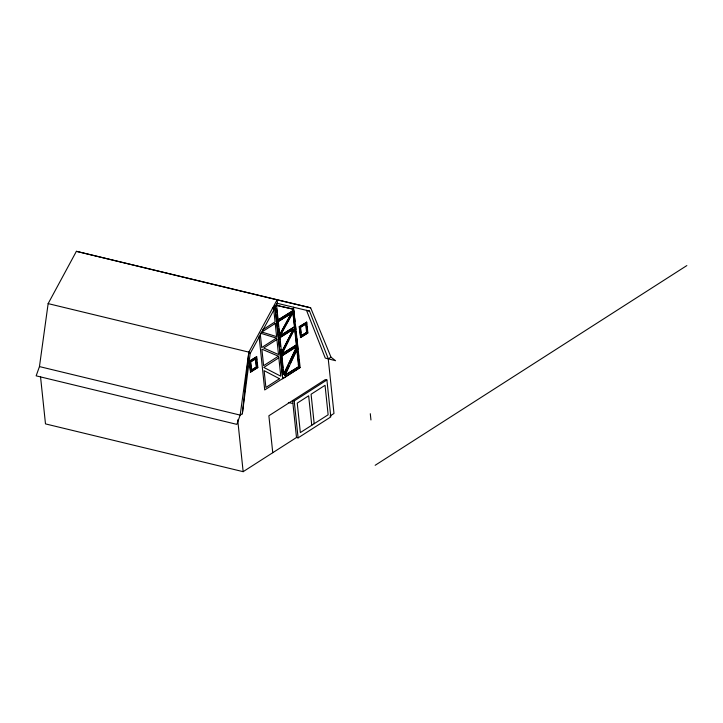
<?xml version="1.0" encoding="UTF-8"?>
<svg xmlns="http://www.w3.org/2000/svg" width="723" height="723" viewBox="0 0 723 723"><rect width="100%" height="100%" fill="white"/><g stroke="black" fill="none" stroke-linecap="round" stroke-linejoin="round"><path stroke-width="1.08" d="M310.646 307.808L76.394 251.324L48.143 303.615L39.458 366.588L36.15 375.843L236.846 424.365L240.163 415.101L242.341 413.827L248.848 352.128L277.09 299.837L310.646 307.808L331.017 357.216L335.553 360.705L325.269 358.075L306.507 310.339L309.525 311.071L328.296 358.807L331.017 357.216M242.341 413.827L250.185 353.457L277.478 303.371L277.09 299.837L76.394 251.324M48.143 303.615L248.848 352.128L240.163 415.101L39.458 366.588M285.133 374.415L289.327 365.359M290.257 363.344L297.108 349.336L298.915 366.57L284.663 375.418M284.979 375.499L297.108 349.336M283.506 374.288L296.81 346.561L283.823 374.369L283.055 369.995M281.238 352.679L293.321 329.299L281.554 352.752L280.904 349.48M283.045 351.188L288.558 340.199M289.562 338.201L294.894 328.287L296.629 344.799L281.545 354.189L296.629 344.799M281.862 354.261L294.894 328.287M291.242 313.186L279.665 334.821L291.568 313.267L277.975 321.69L278.436 326.037M280.235 335.065L292.887 312.137L294.722 326.679L279.711 336.014L294.722 326.679M280.027 336.096L293.204 312.219M272.327 308.658L277.478 303.371M262.838 329.715L275.065 321.88L273.619 308.106M293.041 310.646L277.813 320.117L293.041 310.646L292.869 309.083L277.343 305.558M277.975 321.69L291.568 313.267M276.43 338.12L261.699 347.555L260.298 334.207M279.891 339.891L279.665 337.758L293.005 329.218M279.665 337.758L293.321 329.299M299.195 326.769L306.742 322.214L307.871 332.942L300.641 337.578L299.195 326.769L306.742 322.214M304.754 324.482L300.262 327.356L305.965 323.985L306.85 332.354L301.139 335.725L306.85 332.354M256.71 356.764L249.164 361.319L256.71 356.764L257.831 367.501L250.61 372.128L249.272 362.395M255.743 358.789L250.411 361.934L255.743 358.789L256.611 366.977L251.27 370.113L256.611 366.977M300.325 337.496L307.871 332.942M250.294 372.056L257.831 367.501M282.042 360.325L281.59 356.032L296.493 346.48M281.59 356.032L296.81 346.561M285.594 374.821L298.915 366.57M274.921 307.112L282.756 378.671L300.144 367.528L293.493 307.221M296.502 437.496L292.616 400.551L294.207 400.931L326.913 379.982L330.791 416.927L298.093 437.876L296.502 437.496L243.154 471.676L45.486 423.895L40.506 376.511M329.995 416.032L333.981 413.475L328.224 358.716M375.156 465.296L686.85 265.567M276.258 305.305L292.869 309.083M276.882 303.226L309.525 311.071M305.965 323.985L306.525 332.273M300.144 367.528L264.717 389.941L259.069 336.204M326.913 379.982L325.323 379.593L268.875 415.761L272.752 452.715M288.36 402.449L292.734 403.506M260.181 333.095L276.782 338.228M248.848 352.128L250.185 353.457M298.373 364.338L298.608 366.489L296.782 349.254M370.293 413.71L370.953 419.964M306.425 322.133L306.651 324.284M306.868 326.425L307.32 330.718M314.18 423.714L311.08 394.243L325.052 385.296L328.143 414.767L300.343 432.58L297.243 403.109L308.658 395.797L311.758 425.269M300.578 327.438L301.455 335.806M300.37 328.405L300.813 332.589M299.512 326.841L300.641 337.578M293.845 310.565L294.433 316.141M294.668 318.373L295.02 321.717M295.373 325.061L295.843 329.525M296.078 331.758L296.538 336.222M296.773 338.445L297.243 342.91M297.478 345.142L297.948 349.607M298.183 351.839L298.653 356.294M299.006 359.638L299.358 362.991M292.553 309.001L292.716 310.574M292.887 312.137L294.406 326.597M294.577 328.215L296.313 344.726M294.207 400.931L298.093 437.876M276.575 305.386L278.129 320.199M278.301 321.762L279.665 334.821M279.991 337.84L281.554 352.752M281.907 356.105L283.823 374.369M276.593 308.486L277.036 312.716M277.261 314.83L277.704 319.06M278.662 328.215L279.123 332.571M280.117 342.024L280.56 346.281M282.377 363.552L282.829 367.844M275.12 306.073L282.756 378.671M256.385 356.692L256.728 359.909M257.063 363.127L257.515 367.42M255.427 358.716L256.285 366.895M250.727 362.006L251.586 370.194M250.51 362.955L251.053 368.07M249.48 361.392L250.61 372.128M237.713 419.882L243.154 471.676M275.228 323.452L261.825 332.038L276.611 336.62L275.228 323.452M276.918 339.521L263.669 348.016L278.5 354.541L276.918 339.521M278.4 356.195L263.606 365.675L261.871 349.164L278.4 356.195M278.834 357.795L263.796 367.438L280.768 376.186L278.834 357.795M279.503 378.725L265.892 387.447L264.13 370.655L279.503 378.725"/></g></svg>
